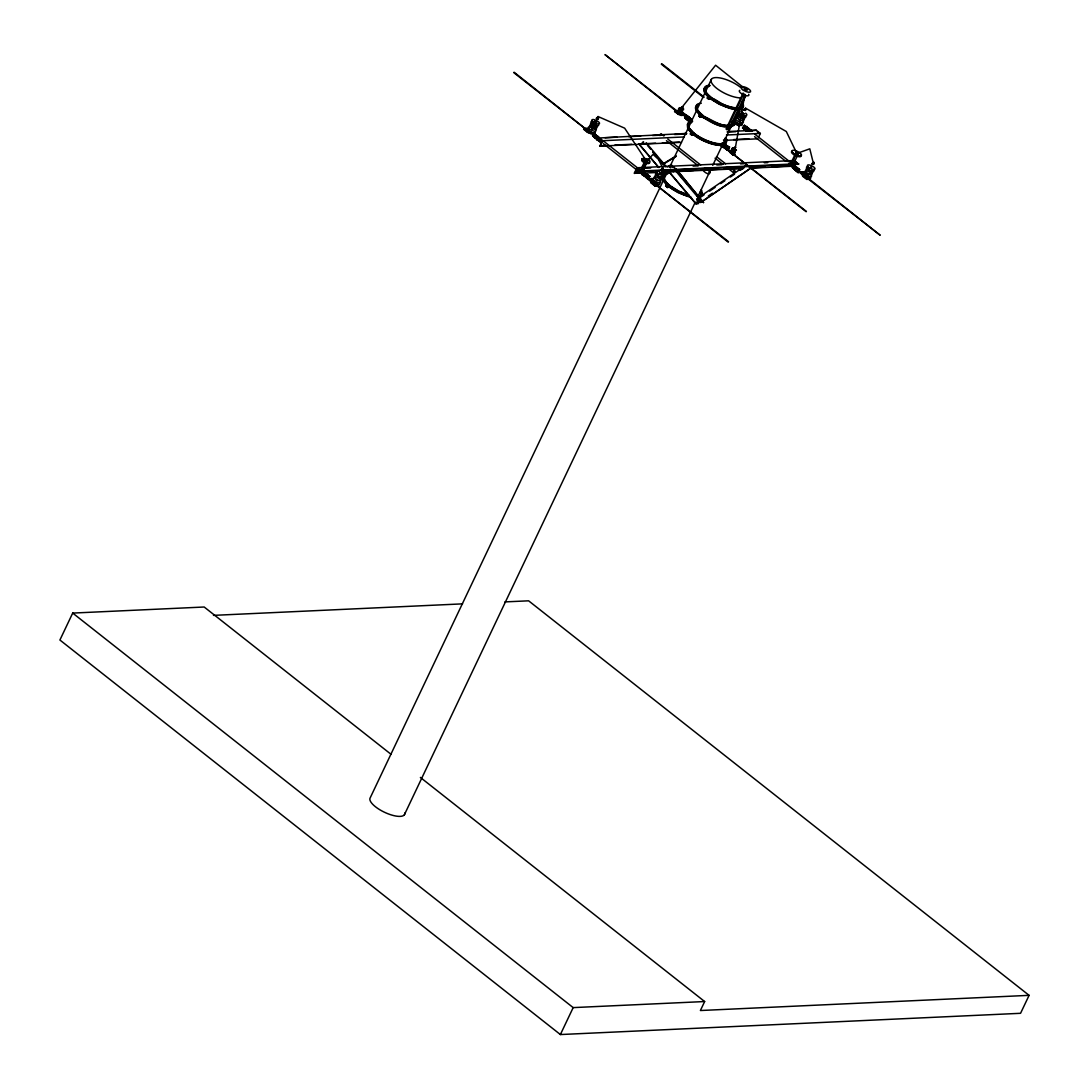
<?xml version="1.0" encoding="UTF-8"?>
<svg xmlns="http://www.w3.org/2000/svg" width="1089" height="1089" viewBox="0 0 1089 1089"><rect width="100%" height="100%" fill="white"/><g stroke="black" fill="none" stroke-linecap="round" stroke-linejoin="round"><path stroke-width="1.5" d="M637.637 171.341L638.984 171.245L638.848 172.729L639.774 171.667L637.46 170.565L639.107 171.477L638.712 172.28L637.569 170.415L639.216 171.436M642.456 170.442L641.435 170.469L641.884 171.844L637.827 170.537L639.488 173.042L642.061 173.015M638.549 171.204L638.794 172.212L639.774 171.667M745.679 126.106C745.693 130.095 741.35 128.257 744.685 125.412M745.938 126.283C740.479 136.765 750.471 119.981 745.516 130.19M746.537 130.285C749.041 126.242 745.434 127.917 746.496 130.884M747.054 130.979L748.483 128.148L748.374 129.074M747.313 131.17L748.892 128.379L747.775 130.258M790.573 164.725C788.695 164.82 789.566 165.95 790.287 164.507C790.628 166.876 790.682 163.758 790.083 164.262C791.444 165.542 788.994 164.507 788.654 163.922M790.505 164.425L789.906 165.052L789.797 164.071M791.145 164.684L790.178 165.283L790.124 164.303M793.214 168.223C794.289 165.787 792.765 164.071 794.235 164.725M639.42 171.667L638.331 171.939L637.895 170.32L639.325 171.531L637.637 170.701M639.243 171.477L637.841 170.524L637.8 171.477M721.639 145.259L721.98 144.17L721.925 146.008M724.185 146.961C726.676 141.57 720.292 146.307 724.267 147.41C727.547 144.497 724.553 144.633 722.538 146.416M643.3 171.558L641.87 174.335M642.946 174.635L644.198 172.253M645.627 176.881C651.875 172.96 641.122 179.018 645.709 173.464C646.92 176.622 640.74 174.716 645.26 172.702M643.939 175.547L645.096 172.96M645.124 175.043C645.287 170.674 644.348 180.121 646.934 174.022M645.409 176.949C647.887 169.285 641.571 178.446 646.594 175.098C643.041 179.372 646.076 172.008 645.287 174.648M645.45 177.153C650.228 173.791 644.103 175.778 647.138 177.67C651.658 172.96 644.647 180.488 646.771 175.329C645.94 171.164 644.239 181.155 648.391 175.315C649.589 179.59 643.422 176.881 647.941 174.812M646.485 177.18C649.738 172.443 644.62 178.528 646.526 177.453M647.642 178.487L647.329 176.663L648.663 175.778M648.091 179.059L648.377 177.031L649.725 176.227L647.819 178.514L648.5 175.778M662.303 173.845L662.439 171.109M662.888 171.136L662.725 174.186L665.61 172.443M601.305 142.496L602.435 142.115L601.673 142.319M594.131 133.484C595.642 134.941 593.464 139.882 598.092 136.506M593.6 136.806L594.349 133.294M595.207 137.745C597.875 134.301 593.069 134.832 594.689 137.758M596.799 135.894C596.051 139.133 592.961 136.152 596.023 135.104M597.221 139.406C602.911 135.662 589.816 141.366 597.208 135.757M598.147 140.345C607.499 138.14 590.361 142.101 599.004 137.718M725.805 148.894L726.009 146.552L727.248 146.198M725.764 148.962C732.652 141.094 723.967 155.074 726.486 145.395M644.497 172.103C638.685 181.101 643.817 163.296 643.041 174.839M643.476 171.3L642.061 172.566L641.952 174.376M642.905 174.335C643 174.363 644.688 169.843 642.728 174.839M594.648 133.702C595.492 133.28 590.932 133.593 592.933 136.248M593.573 136.806C596.772 137.078 597.317 133.443 594.199 136.942C592.539 133.212 597.657 135.009 592.988 136.166M594.199 136.942C590.891 136.057 597.099 131.919 594.989 135.689C593.151 138.276 597.602 139.065 598.841 137.146M597.766 136.601C593.981 139.446 596.513 134.233 596.99 136.874M594.73 137.663L597.738 136.193L596.976 139.555M598.787 137.255L598.732 137.051M686.723 119.218C684.886 117.476 689.65 115.407 687.622 118.102M689.636 117.653C691.066 121.6 683.838 119.94 688.017 116.945C688.289 115.802 685.648 122.036 689.446 119.245C690.617 115.951 685.158 121.818 687.322 118.456C690.685 114.917 684.858 119.491 688.289 120.607M687.976 119.858L688.098 119.15M689.745 120.566L688.139 120.784L690.63 118.538M689.541 121.247L690.685 118.932L689.296 120.321L689.664 122.254L690.834 119.94L692.4 120.375M690.331 121.941L691.052 120.348L692.128 120.348M638.753 172.171C637.637 169.557 638.1 173.301 640.427 172.607M789.743 164.984L790.097 164.194M795.133 169.544L797.012 168.142M796.78 169.244C792.669 171.98 794.044 164.684 793.01 164.956C791.798 170.469 795.896 162.601 793.582 168.223M744.753 125.534L742.453 127.971L744.454 126.814L744.549 125.371L743.174 128.448L744.195 128.652L745.529 126.065L745.516 127.236L743.379 128.216L744.549 125.371L742.943 127.781M749.205 131.211L750.525 130.163M749.355 131.211L750.593 129.577L750.062 131.333M687.758 118.184C689.528 112.916 684.613 120.879 685.457 117.449C688.983 113.365 683.974 117.748 686.696 118.606M686.914 119.763C689.391 121.669 690.848 115.38 687.935 118.524C685.839 121.737 691.597 121.002 690.222 118.606M687.717 120.008C686.397 119.109 691.12 117.013 690.195 118.252C687.254 118.32 688.384 123.602 690.889 120.974M691.011 120.634C688.507 123.847 687.499 117.884 690.44 118.796M690.943 122.186L689.46 122.063L689.364 120.716L691.188 119.123L690.127 121.764L691.134 122.839M727.384 146.225C725.696 150.704 724.144 146.43 725.015 144.565C720.768 147.573 727.806 149.411 726.349 145.218M790.151 165.106L789.171 164.017M789.266 164.262L789.756 164.48M790.165 164.208L791.267 165.827M794.82 165.242C795.583 169.666 789.484 166.467 794.044 164.643C792.179 166.848 794.249 170.143 795.705 166.508C793.854 163.881 792.792 171.776 795.991 168.536C797.461 163.908 794.031 170.633 793.704 168.427M793.391 168.455L794.929 165.419L793.268 166.086M796.617 166.848C794.589 165.446 793.364 170.987 796.113 169.775C796.372 166.808 799.952 168.523 797.243 170.238C792.356 171.817 798.074 162.411 796.93 171.136M798.986 168.958L795.596 170.333L796.413 167.611L797.516 167.72L796.753 171.041L798.877 168.945M796.113 169.734C795.446 173.069 800.578 170.211 798.591 168.672M796.903 170.442L797.57 172.116M797.352 171.98C799.095 166.467 795.896 170.646 798.468 171.654C800.646 167.066 797.692 173.859 797.761 172.266M799.598 169.571C796.658 168.645 798.564 173.981 797.924 172.498M748.238 131.211L749.463 128.856L749.368 130.299M601.455 139.61L602.612 141.202L601.591 141.175L600.692 143.108C601.468 144.306 601.278 139.147 600.093 141.148L600.42 142.074L602.122 141.965M601.496 142.7C601.4 139.46 600.284 142.577 602.326 142.019M642.102 173.219L641.435 173.845L641.067 172.743M640.972 171.232L640.631 170.197M790.315 165.719L789.933 164.507L790.491 164.984M790.805 164.412L791.077 165.188M792.193 166.74C795.283 164.521 790.982 163.01 792.819 167.883M793.268 165.582L793.758 164.276M794.044 164.97L793.323 164.357M602.775 141.039C602.135 142.414 600.162 142.169 601.114 140.944M600.42 142.074L599.018 141.107M600.91 140.576L600.951 142.455M637.392 170.823L637.991 171.654M637.936 170.551L637.855 171.477L638.345 170.66M638.481 172.062L638.821 171.3M686.546 117.626L687.486 116.006M687.186 118.279C690.875 114.658 682.531 115.516 686.002 118.892M688.997 117.149L688.861 118.279M690.617 118.796L689.16 120.593L687.581 120.144M747.408 128.91L747.898 127.685L746.605 130.694M748.048 131.333L749.463 128.856L748.374 131.129M727.153 146.389L726.594 147.505M793.2 164.915L794.099 164.548M601.632 142.4L601.114 141.216L601.673 142.836M514.103 72.214L585.474 128.842L513.749 72.623M593.396 133.348L593.015 133.865M601.809 142.019C601.114 142.536 600.747 140.644 600.733 142.06M601.795 141.597L601.332 142.55M661.309 134.451L660.397 134.097L659.975 135.594M676.351 111.228L604.98 54.586L676.8 110.847M686.288 133.294L685.185 133.144L685.498 134.328M729.97 125.725L729.086 125.766M806.132 211.715L734 154.883L734.272 153.059M728.078 242.057L656.721 185.429L728.527 241.69M791.199 165.283L791.812 164.194M808.787 178.691L880.211 235.265L808.351 179.072M592.892 135.839L594.431 135.771L595.288 134.246M595.52 134.451C594.417 139.024 590.483 133.852 594.471 133.389M595.629 136.234C597.643 133.484 592.212 135.975 593.709 136.411M596.391 135.199L595.465 137.908M599.318 137.935C595.887 142.428 595.792 135.145 596.758 136.67M597.262 135.948C593.927 139.923 599.249 137.949 597.861 140.304M595.615 138.426L597.902 136.506L597.317 139.637M598.147 136.697L597.616 137.949M599.998 139.991L600.529 138.752L598.392 140.454M685.934 118.524C685.24 114.372 687.949 116.509 686.655 118.837M688.221 117.108L688.289 120.525M689.609 118.279L687.758 119.858M744.89 94.389L735.47 147.097M638.14 170.551L637.786 171.409L638.29 170.687M637.582 170.51L639.107 171.967M638.916 171.436L638.63 172.089L638.29 171.313M638.875 171.994L638.086 171.3M639.801 170.156L638.086 170.252L637.147 171.98L638.399 171.844M743.174 128.448L744.549 125.752M744.508 125.671L743.202 127.958M747.612 127.917L746.128 130.544M747.571 131.184L748.483 128.543M749.463 129.237L748.551 131.061M600.624 141.053L598.827 141.311M668.21 186.165L668.755 184.967L663.827 179.631L663.01 177.208L663.541 175.288L665.365 174.009L668.374 173.464M638.848 172.729L638.603 171.49M639.665 172.185L639.474 171.381M700.989 195.666L700.472 191.296M637.963 170.905L638.358 171.531M646.24 176.963L645.478 175.805L647.043 174.117M647.179 177.97C649.493 172.783 647.165 178.909 648.717 179.209C647.533 175.002 651.276 177.956 646.961 178.16M598.855 141.325L599.549 138.589M796.971 168.482C799.299 167.243 797.311 171.123 795.773 170.51M799.694 169.884C796.25 173.069 800.129 172.021 799.38 169.38M645.246 173.546L644.824 172.498L642.292 174.254L641.857 172.797L643.027 171.082L642.837 172.266M644.933 172.96L644.62 173.682M598.555 138.289C594.226 140.726 598.964 133.28 594.009 136.697M594.308 134.083C594.335 132.422 591.803 135.24 592.947 135.88M596.187 138.643L597.861 136.683M733.591 124.976L733.333 120.811M793.609 165.569L793.922 164.875M797.23 168.332L796.644 167.529L794.194 169.108M793.432 164.82L793.241 164.003M789.797 164.902L789.348 164.548M725.301 137.677A20.854 7.269 25.4 0 1 717.311 143.503A20.854 7.269 25.4 0 1 694.156 133.239L691.583 133.294L691.76 135.254C693.149 131.742 690.862 135.785 694.251 133.648L697.926 136.207A21.576 7.514 25.4 0 0 719.761 144.088A21.576 7.514 25.4 0 0 725.941 137.84M723.736 143.911C719.856 149.765 727.343 140.182 722.021 146.212M683.402 114.862L682.626 115.216L683.756 113.882L681.101 111.827M793.731 167.665C791.267 168.114 796.1 166.889 794.63 165.487M792.384 167.57L795.147 165.855L794.779 169.04L796.508 167.393L795.855 166.821L793.881 168.618L795.487 166.318L794.807 166.549L794.371 168.918M797.475 169.367C794.153 171.572 798.863 169.843 797.638 168.237M797.652 168.427L796.522 170.578M798.645 169.122L796.835 171.245L797.692 171.177M798.55 168.863C794.997 174.322 802.865 167.529 796.563 171.218M797.366 171.926L799.38 169.707M798.414 172.647L798.278 171.694M649.806 179.141L650.446 179.113M749.477 131.401L750.852 129.768M687.282 115.57L686.764 117.313M688.861 118.048L689.065 117.149M691.42 120.321L692.182 120.198M749.749 131.048L750.675 130.027L749.967 131.238M600.801 141.91L601.55 142.4M723.477 143.871L721.122 145.803L723.368 143.53L722.742 142.85L721.667 143.53L721.748 146.266M721.517 146.117C723.954 144.415 721.585 141.243 721.571 146.049M723.219 147.246L724.267 147.41L724.43 143.993L724.893 145.341L722.824 146.947L724.798 145.082L723.668 144.578L723.259 147.192M722.415 146.62L720.904 145.654L722.987 144.238L722.606 143.135L721.463 144.96L722.742 142.85L722.62 146.402L721.748 146.225L724.661 144.143L723.219 145.64L723.613 147.138M724.471 147.709C722.865 147.886 723.954 139.964 722.293 146.321M723.804 147.069C728.078 143.449 724.811 148.308 725.111 147.981M724.961 148.335L726.132 145.123L723.436 147.355M725.138 148.499L726.159 148.853M724.906 148.39L726.567 145.368M727.82 146.266C730.324 148.118 723.586 150.377 727.588 148.186C729.889 144.783 724.893 147.573 727.003 149.411M728.813 147.328C726.077 151.943 728.296 149.261 727.329 145.967M601.319 142.795L602.217 140.876M603.51 141.556L601.986 141.516L600.692 143.108M691.216 120.362L691.352 119.245L690.372 119.041M391.033 754.296L204.188 607.009L72.704 613.08L59.909 640.019L560.386 1034.55L1020.556 1013.301L1029.091 995.346L528.614 600.815L504.901 601.904M586.917 129.115L587.339 128.216L584.044 128.366L583.622 129.264L587.202 132.082A2.654 0.926 25.4 0 0 590.633 133.416M587.42 128.829L585.024 129.822L588.523 132.477L590.238 132.395M587.202 132.082L588.046 130.285A2.654 0.926 25.4 0 1 588.387 128.829M587.856 132.055L588.618 129.373M597.956 118.987L596.581 118.456L597.003 117.558C602.094 119.627 592.28 118.851 598.324 117.503M598.596 117.789L596.922 118.674L598.16 118.687M597.534 117.53L598.065 116.537L597.915 117.775M591.123 133.389L591.545 132.49L589.653 131.007M594.485 133.852L594.907 132.953L591.626 133.103L591.204 134.001L584.044 128.366M686.737 133.43L598.256 138.044L601.904 140.917L600.025 146.117L681.469 142.346M600.025 146.117L602.585 140.726L684.028 136.955M641.571 173.192L634.356 173.165L636.915 167.774L792.983 160.573M634.778 173.505L637.079 168.645L640.727 171.531L798.509 164.248L794.684 160.491M645.096 160.546L647.642 160.9L645.096 160.546L640.972 169.244L643.517 169.598L646.648 163.01M640.727 171.531L641.489 171.136M641.544 169.693L645.668 160.995M646.076 162.56L642.946 169.149L643.517 169.598M642.047 174.063L644.171 171.98L643.082 172.457M645.042 173.614C645.124 170.946 642.279 176.568 644.225 175.438M643.83 175.479L644.293 172.334L643.259 172.47M681.646 114.835L678.597 114.522L674.608 111.568L675.03 110.683L677.467 110.561M676.378 111.132L675.956 112.031L680.012 114.563M647.37 177.861L646.553 177.888L647.302 178.596M677.603 113.937L677.957 111.541M648.595 178.337C646.975 179.072 650.596 174.363 648.295 179.004M682.694 106.776C680.135 107.552 682.966 106.817 682.367 107.43M682.803 106.913L681.687 107.28L682.64 107.267M651.59 179.386L652.012 178.487L648.731 178.637L648.309 179.535L655.455 185.171L658.736 185.021L658.314 185.92L655.02 186.069L651.453 183.251A2.654 0.926 25.4 0 1 651.794 181.795M681.142 114.89L681.564 113.991L683.756 113.882M681.033 115.407L681.455 114.508L685.104 114.345L684.682 115.243L681.033 115.407L675.03 110.683M651.453 183.251L652.311 181.455L648.731 178.637M662.561 170.442L661.186 169.898L661.622 168.999C666.128 169.625 659.689 171.164 661.554 169.367M663.201 169.231L661.54 170.115L662.779 170.129M662.207 168.972L662.997 168.237L662.439 169.217L662.902 168.237L658.423 159.321L653.073 154.393L646.662 160.954M662.929 168.945L661.186 169.898M655.02 186.069L655.455 185.171M667.693 171.341L370.26 797.72A19.098 6.657 25.4 0 0 385.765 812.843A19.098 6.657 25.4 0 0 404.795 813.02M669.871 166.74L711.43 79.225M692.672 121.287A21.739 7.582 25.4 0 0 687.921 123.111L688.302 127.495L693.298 132.885L690.766 132.735L690.167 134.001L693.557 134.505A20.854 7.269 25.4 0 0 716.725 144.769A20.854 7.269 25.4 0 0 724.702 138.929M714.724 101.454L710.613 98.582L707.224 98.064L707.823 96.812L710.341 96.962L707.469 94.348A21.576 7.514 25.4 0 1 709.606 85.255M668.755 184.967L666.209 184.831L665.61 186.083L669.136 186.75L673.288 189.663M698.866 116.019L699.465 114.767L701.997 114.917L701.398 116.169L699.288 116.4C708.136 117.98 715.323 126.338 725.111 126.501M690.589 134.383L691.188 133.117L693.707 133.266L692.931 134.668L691.216 134.873M707.646 98.446L708.245 97.193C716.031 97.996 721.748 105.81 729.957 106.708A20.705 7.215 25.4 0 0 742.889 106.109L742.426 101.794M666.032 186.464L666.618 185.212L669.612 185.321L669.014 186.587L669.735 185.484L678.651 191.079L688.656 194.999M699.288 116.4L699.887 115.148C710.668 117.598 722.293 129.972 734.19 123.71L733.932 119.545M699.914 116.891L700.513 115.638L702.419 115.298L701.82 116.55L699.914 116.891L702.351 116.918C711.28 122.567 723.695 130.367 734.217 125.289L733.959 120.974M708.286 98.949L708.885 97.697L710.777 97.343L709.933 98.786L708.286 98.949L710.722 98.976L719.298 104.299L729.562 108.301A21.412 7.46 25.4 0 0 742.943 107.688L742.467 103.224M691.474 197.381A21.222 7.392 25.4 0 1 688.262 196.605L677.916 192.549L669.231 187.145L667.353 187.512L666.999 185.783M700.431 117.258L700.758 115.652L702.95 115.665C711.593 121.56 722.238 127.127 732.992 125.289M708.83 99.33L709.116 97.697L711.308 97.724L719.897 103.047L730.161 107.049A21.412 7.46 25.4 0 0 743.528 106.436L743.052 101.971M667.353 187.512L667.938 186.246L669.83 185.892L678.515 191.283L688.861 195.353M668.564 186.6L669.163 185.348M669.735 185.484L666.795 187.117M710.613 98.582L711.212 97.316A20.854 7.269 25.4 0 1 710.082 85.636M691.76 135.254L693.652 134.9L694.251 133.648M702.351 116.918L702.95 115.665M710.722 98.976L711.308 97.724M669.231 187.145L669.83 185.892M743.106 93.055L726.05 128.978L726.758 129.537L728.732 129.455L745.08 95.015M726.758 129.537L743.814 93.613M404.387 814.749L695.245 202.186M698.172 196.047L710.559 169.938M712.751 165.337L745.557 96.254A19.098 6.657 25.4 0 1 743.978 97.397M738.505 124.718A2.654 0.926 25.4 0 1 734.49 123.615L735.347 121.818A2.654 0.926 25.4 0 1 734.558 120.797M745.298 110.52L743.923 109.989L744.359 109.091C748.878 109.717 742.399 111.214 744.291 109.458M745.938 109.308L744.263 110.207L745.516 110.207M744.876 109.063L745.734 108.315M745.666 109.023L743.923 109.989M736.518 123.438L738.41 124.922L738.832 124.023L736.94 122.54M738.492 125.534L738.914 124.636L742.208 124.486L741.772 125.385L738.492 125.534L734.912 122.717M731.223 152.337L729.916 152.229L733.033 155.074L728.269 150.636L730.106 150.541M731.359 152.732L729.399 150.513L732.883 154.652L735.116 154.488L733.033 155.074M730.528 153.1L731.018 152.092L728.514 150.132M735.334 148.063L734.408 147.423L735.62 147.505M735.279 146.947L735.456 147.873M734.612 147.736L735.456 147.342M732.883 154.652L733.128 154.148C736.178 154.801 728.037 152.133 731.209 151.425M758.448 137.473L760.367 133.443L756.297 130.231L745.856 131.238M788.858 165.297L789.648 163.622M795.297 153.998L791.199 162.615L791.907 163.187L793.881 163.091L797.978 154.475M792.152 166.454C789.117 166.181 790.723 162.805 792.942 164.779M790.655 165.474L791.458 163.799M791.907 163.187L796.005 154.556M803.301 172.702L803.723 171.803L800.429 171.953L800.007 172.852L807.153 178.487L810.447 178.337L810.012 179.236L806.731 179.386L803.151 176.568A2.654 0.926 25.4 0 1 803.015 175.084M803.805 172.416L801.409 173.396L803.301 174.893M803.151 176.568L804.009 174.771L800.429 171.953M813.483 164.371L812.108 163.84L812.544 162.942C816.491 164.943 808.964 163.854 813.851 162.874M814.123 163.159L812.448 164.044L813.701 164.058M813.919 162.166L813.347 163.159L809.794 148.825L797.039 153.372M810.638 177.126A4.247 1.484 25.4 0 1 807.085 177.793L806.65 178.773L804.757 177.276M806.731 179.386L807.153 178.487M560.386 1034.55L573.182 1007.611L704.651 1001.54L700.39 1010.524L1029.091 995.346M751.573 131.17L751.832 130.462L751.587 131.347M681.033 108.179L681.66 108.301M683.552 109.649L680.094 109.758L681.074 110.166M797.665 169.108L797.434 168.237M637.147 171.98L638.385 170.524M639.393 170.51L637.446 172.253M638.753 172.498L639.692 170.769M746.469 129.632C744.332 131.143 745.693 125.807 746.755 127.481C745.706 130.095 743.379 128.965 745.325 126.719C741.228 132.831 746.51 122.295 745.175 129.36M746.469 129.836L745.352 129.768L746.482 127.059L744.685 129.55L744.318 128.706M746.523 129.373C742.766 130.925 750.593 122.376 744.917 129.169M747.735 129.673L748.483 128.148L747.258 130.789M734.013 154.72L806.418 211.429M685.879 115.039L684.682 116.754L685.212 118.184L684.763 116.183L686.478 114.944L684.995 117.639M686.492 118.415L686.301 118.905M686.574 117.313C690.058 114.005 683.484 119.518 687.799 119.191M688.915 121.124L688.561 120.362C692.059 115.543 687.949 121.805 690.93 121.968M688.833 120.498C694.836 116.537 685.947 125.752 691.011 119.3M690.263 122.73L690.753 120.43L691.951 120.362M691.039 121.614L690.235 122.758M750.62 131.225L751.424 130.244L751.328 131.17M601.087 142.155L601.468 141.638M709.116 97.697L709.429 98.078M793.2 166.535L794.847 165.337M643.014 172.28L643.368 171.204M644.811 173.682L645.151 172.62M598.406 137.146C596.568 141.72 600.488 137.69 598.964 140.917M597.738 140.372L599.181 140.835L600.434 139.338M750.566 131.075L751.696 130.421L750.825 131.265M749.436 130.013L749.695 129.332M688.833 118.565L688.861 116.959M726.744 147.628L727.411 145.94M726.962 147.777C728.827 144.66 724.689 148.417 726.839 149.683M700.064 201.71C700.322 197.354 698.594 205.78 697.232 203.493L696.797 203.153M600.012 141.733L601.319 140.917M594.621 135.417L595.002 134.233L593.532 135.921M599.209 138.916L597.276 139.596M598.501 138.18L598.201 140.386M599.127 139.242L597.357 139.923M599.358 139.446L600.257 138.847M595.955 136.493L596.99 135.934M597.48 137.799L598.637 137.35M638.535 172.443L639.366 171.912M667.298 172.688L665.202 175.07L662.03 171.313M698.92 200.73L696.089 203.942L668.605 171.3L670.497 169.163M676.446 169.421L703.508 202.527L676.446 169.421L672.376 166.209M793.405 166.236L794.834 165.664M595.016 135.621L596.037 134.859M690.099 120.28L690.971 118.946L691.556 119.422M747.013 129.155L747.462 127.753M796.685 168.672L795.596 169.489M648.935 178.052L649.616 176.146M747.721 130.108L748.592 128.611M793.282 166.712L794.031 164.548M796.563 169.054L794.766 169.68M599.93 138.847L598.732 141.066M796.644 169.108L794.984 169.816M644.225 174.349L642.809 174.648M691.978 122.24L691.842 122.431M644.13 174.199L642.946 174.771M746.482 129.223L745.434 129.741M686.615 117.775L687.227 116.251M687.118 118.129L688.003 116.673M665.937 174.363L664.181 175.601L663.664 177.453L666.482 182.489L669.612 185.321M663.582 176.854L665.338 175.628M599.209 138.153L598.092 140.168M731.822 126.201L734.816 124.023L734.558 119.722M793.609 168.591C797.012 167.379 794.031 164.752 794.521 168.359M698.076 197.871L745.175 165.936M697.232 203.493L697.137 199.586L704.052 194.89M709.592 191.133L715.146 187.362M720.687 183.605L724.838 180.788M730.379 177.031L734.531 174.213M740.071 170.456L744.236 167.638M708.313 195.979L712.465 193.161M700.771 202.459L753.411 166.331L700.771 202.459L697.137 199.586M643.191 171.586L642.483 174.648L644.13 174.812M643.735 175.778L646.975 174.444M644.089 174.621L642.986 175.07L643.803 175.043M685.662 114.862L684.464 116.577L684.967 118.075M688.697 118.048L689.99 118.034M600.556 141.025L598.841 140.93M663.215 163.772L676.174 155.904M663.187 164.235L676.146 156.367M667.285 166.985L671.6 164.371M691.107 121.764L689.378 121.369M691.651 133.239L687.704 128.761L687.322 124.377A21.739 7.582 25.4 0 1 689.106 123.084M723.423 146.838L722.184 146.47L725.369 145L725.165 148.104M727.683 150.255C725.941 148.839 729.576 145.45 728.704 148.403C725.342 150.65 729.222 149.343 729.031 147.11M729.113 147.083C722.402 156.081 735.034 141.924 726.608 148.689M724.906 147.56L726.431 145.831L727.561 146.117M642.034 173.396L641.775 173.437M643.558 174.853L643.014 175.22M640.822 171.014L798.754 163.704M677.93 111.84L678.488 113.351L681.36 114.141M723.545 143.585L722.361 146.688M725.546 145.068L724.226 145.776L724.294 147.968M687.595 119.205L686.138 119.055M746.156 130.054L745.244 129.999M738.873 119.899L740.248 120.43M656.15 179.821L657.511 180.352M677.78 110.928C679.74 115.584 684.654 112.684 678.488 109.676A4.465 1.552 25.4 0 1 678.869 109.594M795.106 168.877L793.963 168.972M795.31 169.067C794.521 169.448 797.175 164.807 794.943 169.176M795.896 169.585L794.82 169.244M796.685 170.292L795.555 170.388M797.475 170.987L796.182 170.85M797.134 171.79L798.482 171.885M644.688 175.737L643.49 175.588M648.268 178.555L647.234 178.555M594.267 133.593L592.838 135.662M667.162 185.293L663.228 180.897L662.411 178.46M721.258 145.368L723.586 143.421M723.722 147.355L725.587 145.872L725.274 144.565M725.41 148.499L724.09 147.383M726.486 149.22L727.697 146.552M644.729 176.187L646.73 174.254M596.051 135.581L594.295 136.724M596.078 135.839L595.874 134.982M597.807 137.091L595.765 138.194M597.82 137.337L597.248 136.792L596.336 138.657M666.999 174.022L666.577 173.205L667.816 172.293M669.286 185.511L667.938 186.246M685.866 118.143L685.008 118.007M653.958 183.714L652.883 183.483M721.721 145.708L721.027 145.368M725.982 149.07L725.083 148.131M727.656 149.683L726.431 149.316L727.411 149.492M686.451 115.557L686.655 115.747M688.017 116.945L689.214 117.34M688.806 117.653L689.01 117.83M691.147 119.736L692.345 120.13M642.85 159.035C637.664 160.941 651.113 166.467 649.629 161.73M681.306 111.636L678.828 108.968A4.465 1.552 25.4 0 1 680.23 108.914M789.974 165.46L790.655 165.705M681.496 107.171L682.531 107.13M745.421 108.07L786.312 131.51L796.685 153.086M674.608 111.568L678.256 111.405M598.065 116.537L624.65 128.162L646.09 160.491M596.581 118.456L597.902 118.402M738.41 124.922L740.384 124.827M727.452 131.551L756.297 130.231M605.048 137.731L616.918 137.187M628.802 136.642L640.672 136.084M652.542 135.54L664.426 134.995M674.608 134.519L686.478 133.974M727.193 132.096L735.674 131.701M726.431 135.009L760.367 133.443M599.603 145.776L606.382 145.463M614.877 145.068L631.838 144.279M638.617 143.966L655.592 143.19M662.371 142.877L679.345 142.087M723.45 140.059L726.839 139.896M733.632 139.583L748.892 138.875M723.872 140.399L757.808 138.82M728.269 150.636L730.501 150.473L729.154 151.017M645.559 168.264L650.65 168.019M669.313 167.162L674.404 166.93M693.067 166.073L698.158 165.827M716.821 164.97L721.912 164.738M740.574 163.881L743.964 163.718M764.315 162.778L767.718 162.615M788.068 161.676L791.458 161.526M812.108 163.84L813.429 163.772M634.356 173.165L641.135 172.852M661.499 171.912L671.668 171.436M675.071 171.286L693.734 170.429M700.513 170.115L717.474 169.326M724.267 169.013L729.358 168.781M732.747 168.618L741.228 168.223M751.41 167.76L764.982 167.134M771.761 166.821L788.735 166.032M644.96 173.028L656.83 172.484A4.247 1.484 25.4 0 1 659.104 171.177M661.921 172.253L743.351 168.496M750.144 168.182L792.561 166.222M652.093 179.1L650.133 179.181L655.374 184.558L657.348 184.463L654.503 182.231M803.342 175.928L807.072 177.875L809.045 177.779M213.471 615.367L462.539 603.864M726.349 145.273C721.599 151.14 729.303 142.877 725.696 148.267M793.119 162.424L793.881 163.091M679.182 110.166C673.547 111.146 686.274 114.1 681.101 110.642M680.026 114.331L678.57 113.773M707.224 98.064L709.756 98.214L706.87 95.614A21.576 7.514 25.4 0 1 709.007 86.521M806.296 176.432L804.553 175.846M794.344 168.836L795.174 169.625M681.333 108.206L678.556 108.682L681.278 110.193M681.101 109.431C689.432 109.091 673.37 105.701 681.605 109.485M741.01 116.373L740.37 116.618L742.222 117.122M591.953 128.434L592.035 129.237L592.906 128.897M810.897 166.617L810.978 167.434L811.85 167.093M658.273 176.282L657.633 176.527L659.498 177.044M661.282 64.142L703.617 97.52M733.578 172.756L734.735 171.014L733.578 172.756L726.894 167.502M701.915 168.659C707.169 177.276 715.35 173.396 704.624 168.101M733.101 148.594L731.781 148.662L732.638 149.874L734.803 151.044L735.96 150.459M732.257 150.132L731.577 150.867A2.777 0.966 25.4 0 0 732.761 151.807L734.639 152.514L734.925 151.711A2.777 0.966 25.4 0 0 734.612 151.398M643.803 159.076L646.008 159.593M736.654 124.092L735.47 123.574M588.55 131.51L587.869 131.633L589.775 132.259M731.318 152.038C728.949 152.691 734.571 154.42 732.489 152.95M680.829 108.138L682.109 108.519M792.601 167.76L792.438 167.134M736.572 124.296L735.143 123.588M724.43 106.314L729.358 107.961A20.705 7.215 25.4 0 0 736.545 109.172M683.089 194.577L688.057 196.265M731.318 152.623L730.91 153.086M728.936 147.342L727.656 148.526L728.037 150.064M734.231 149.261L735.266 149.751M733.319 151.112L733.469 151.602M723.191 105.756L715.909 102.107M681.837 194.019L674.486 190.33M641.707 174.186L642.224 174.09M646.172 177.711L646.798 178.079L647.71 174.621M647.07 178.405L647.574 178.324M725.927 148.689L725.573 148.744M733.169 151.289C726.486 148.771 737.076 156.299 734.217 151.97M732.162 152.787L731.018 152.092M688.085 116.7L688.425 116.646M647.125 160.029L648.146 160.559M681.918 109.404L682.599 110.779A4.465 1.552 25.4 0 1 681.21 110.847L679.822 110.765L680.87 111.595A4.465 1.552 25.4 0 0 682.272 111.486L682.367 110.629M652.842 182.544L654.748 182.448M796.345 171.082L796.944 170.973M796.141 170.442L795.528 169.68M809.699 170.415L810.434 171.191L808.542 170.252M724.416 147.641L723.886 147.614M693.652 134.9L697.328 137.473A21.576 7.514 25.4 0 0 723.994 144.823M709.878 172.253L708.599 173.913M790.791 164.698L790.097 164.099M757.25 131.728L759.686 133.634M796.073 162.329L798.509 164.248M754.636 134.029L790.056 161.948M801.831 172.498L804.662 174.73M754.554 136.642L786.027 161.458M661.69 63.679L704.039 97.044M735.347 121.818L738.914 124.636M732.107 121.737L734.49 123.615M728.024 128.883L728.732 129.455M682.286 106.926L715.596 65.231L745.802 89.421M682.109 111.976L685.104 114.345M732.611 152.514L735.116 154.488M678.461 112.14L681.455 114.508M716.453 156.598L725.655 163.84M729.603 166.957L734.925 171.232M715.065 158.177L722.946 164.398M661.254 133.92L663.882 135.989M667.829 139.106L700.676 164.997M666.427 140.685L697.967 165.542M668.605 171.3L696.089 203.942M703.508 202.527L699.859 199.655L674.499 169.53M696.688 198.811L700.771 202.023M604.749 142.033L640.169 169.952M598.514 137.513L602.721 140.889M636.915 167.774L640.985 170.987M656.354 183.143L658.736 185.021M588.046 130.285L591.626 133.103M585.446 128.924L587.339 130.408M603.347 143.625L636.139 169.476M652.107 183.224L654.938 185.457M420.381 777.437L704.651 1001.54M72.704 613.08L573.182 1007.611M649.861 176.336L646.376 177.466M601.237 141.502L598.61 141.121M796.141 170.265L796.209 166.889M691.025 119.395L690.562 118.538M689.909 122.376L690.453 122.948M701.997 114.917L699.111 112.303A21.671 7.555 25.4 0 1 701.316 103.224M701.398 116.169L698.512 113.569A21.671 7.555 25.4 0 1 697.736 105.034M694.156 133.239L688.929 127.672L688.547 123.438A21.018 7.324 25.4 0 1 690.276 122.199M597.085 139.433C599.889 140.44 598.977 137.84 599.073 141.134M734.285 149.806L733.414 149.533M678.706 173.736L681.877 177.507M685.049 181.264L687.173 183.782M646.199 142.782L666.223 166.549M647.451 145.422L650.623 149.166M652.733 151.67L665.379 166.699M652.665 152.079L654.775 154.584M658.981 159.593L662.153 163.336M638.848 143.775L658.872 167.556M639.474 144.701L658.45 167.216M661.608 170.973L664.766 174.73M680.897 110.561L679.754 110.465M690.399 131.633L688.33 128.924L687.962 124.691A21.018 7.324 25.4 0 1 689.677 123.452M665.883 183.742L663.065 178.705M735.279 150.976L735.293 151.766L733.115 151.072A2.777 0.966 25.4 0 1 731.917 150.132L731.903 149.343L734.095 150.037A2.777 0.966 25.4 0 1 734.558 150.336M798.577 168.999L797.869 172.13M701.697 190.221L702.242 194.74A21.222 7.392 25.4 0 1 697.545 196.619M701.057 190.044L701.588 194.4A20.514 7.147 25.4 0 1 697.042 196.224M701.098 191.473L702.051 194.005M741.827 103.047L742.29 107.362A20.705 7.215 25.4 0 1 737.729 109.159M732.611 152.964L730.147 151.725M741.364 97.887A19.098 6.657 25.4 0 1 716.657 88.291A19.098 6.657 25.4 0 1 715.623 77.591A19.098 6.657 25.4 0 1 740.329 87.188M726.227 141.57A21.576 7.514 25.4 0 1 725.764 143.53M800.919 155.223A5.309 1.851 25.4 0 1 795.841 155.781A5.309 1.851 25.4 0 1 791.975 151.262M797.339 152.406A5.309 1.851 25.4 0 1 798.523 153.073M742.494 116.006A3.784 1.32 25.4 0 1 743.95 118.878A3.784 1.32 25.4 0 1 738.288 116.373A3.784 1.32 25.4 0 1 740.697 115.203M742.017 122.73A4.247 1.484 25.4 0 1 739.907 124.269A4.247 1.484 25.4 0 1 734.857 120.756M742.222 120.348A4.247 1.484 25.4 0 1 741.949 122.703A4.247 1.484 25.4 0 1 736.15 119.804A4.247 1.484 25.4 0 1 738.437 118.456M743.106 118.824A3.784 1.32 25.4 0 1 742.902 120.688A3.784 1.32 25.4 0 1 738.219 118.864A3.784 1.32 25.4 0 1 737.607 116.686M745.638 113.161A4.247 1.484 25.4 0 1 745.366 115.516A4.247 1.484 25.4 0 1 739.554 112.616A4.247 1.484 25.4 0 1 741.84 111.269M745.856 116.101A4.247 1.484 25.4 0 1 741.31 116.305A4.247 1.484 25.4 0 1 739.295 112.82M595.152 124.473A3.784 1.32 25.4 0 1 596.404 127.359A3.784 1.32 25.4 0 1 590.687 124.514A3.784 1.32 25.4 0 1 594.267 124.023M595.098 131.755A4.247 1.484 25.4 0 1 590.551 131.96A4.247 1.484 25.4 0 1 588.536 128.475M593.097 127.699A4.247 1.484 25.4 0 1 595.329 131.17A4.247 1.484 25.4 0 1 588.795 128.271A4.247 1.484 25.4 0 1 592.089 127.25M596.241 127.808A3.784 1.32 25.4 0 1 594.825 129.087A3.784 1.32 25.4 0 1 590.252 126.814A3.784 1.32 25.4 0 1 590.878 125.126M598.514 124.568A4.247 1.484 25.4 0 1 593.954 124.772A4.247 1.484 25.4 0 1 591.953 121.287M661.227 176.949A3.784 1.32 25.4 0 1 660.288 178.746A3.784 1.32 25.4 0 1 655.306 175.955A3.784 1.32 25.4 0 1 657.974 175.125M659.281 182.639A4.247 1.484 25.4 0 1 658.369 184.422A4.247 1.484 25.4 0 1 653.141 182.108A4.247 1.484 25.4 0 1 653.141 179.916M659.485 180.257A4.247 1.484 25.4 0 1 659.213 182.625A4.247 1.484 25.4 0 1 653.414 179.726A4.247 1.484 25.4 0 1 655.701 178.365M660.86 179.249A3.784 1.32 25.4 0 1 657.402 179.903A3.784 1.32 25.4 0 1 654.87 176.609M662.902 173.069A4.247 1.484 25.4 0 1 662.629 175.438A4.247 1.484 25.4 0 1 656.817 172.538M663.119 176.01A4.247 1.484 25.4 0 1 658.573 176.227A4.247 1.484 25.4 0 1 656.558 172.743M811.482 170.347A3.784 1.32 25.4 0 1 811.713 172.729A3.784 1.32 25.4 0 1 806.336 170.047A3.784 1.32 25.4 0 1 808.896 169.054M807.085 177.793A4.247 1.484 25.4 0 1 803.138 174.213A2.654 0.926 25.4 0 0 804.104 176.023A2.654 0.926 25.4 0 0 807.371 176.935M809.576 173.614A4.247 1.484 25.4 0 1 810.638 176.568A4.247 1.484 25.4 0 1 804.499 173.845A4.247 1.484 25.4 0 1 806.622 172.293M811.781 173.192A3.784 1.32 25.4 0 1 810.366 174.471A3.784 1.32 25.4 0 1 805.792 172.185A3.784 1.32 25.4 0 1 806.404 170.51M814.041 169.938A4.247 1.484 25.4 0 1 809.495 170.156A4.247 1.484 25.4 0 1 807.48 166.671M737.866 124.023A2.654 0.926 25.4 0 1 734.245 122.009M590.565 132.49A2.654 0.926 25.4 0 1 587.407 131.007A2.654 0.926 25.4 0 1 587.475 129.7M655.891 183.456A2.654 0.926 25.4 0 1 653.305 183.197A2.654 0.926 25.4 0 1 651.099 181.332M656.095 182.721A2.654 0.926 25.4 0 1 652.311 181.455M805.751 175.737A2.654 0.926 25.4 0 1 804.009 174.771M808.079 175.628A2.654 0.926 25.4 0 1 808.024 175.874M748.728 94.28A5.309 1.851 25.4 0 1 743.664 94.838A5.309 1.851 25.4 0 1 739.785 90.319M707.414 95.682A20.854 7.269 25.4 0 1 704.46 90.564M704.91 88.685A20.854 7.269 25.4 0 1 706.625 87.433M698.335 105.402A20.909 7.296 25.4 0 0 702.282 116.537L702.868 115.271A20.909 7.296 25.4 0 1 698.934 104.136M642.442 168.877L642.619 168.986A3.104 1.593 -51.8 0 0 643.082 168.958L643.272 168.741A3.104 1.593 -51.8 0 0 642.728 168.741L642.537 168.809M643.585 169.775L643.762 169.884A3.104 1.593 -51.8 0 0 644.225 169.87L644.225 169.612A3.158 1.62 -51.8 0 0 643.871 169.653L643.585 169.775M794.276 163.418L795.201 163.336L794.317 163.377M642.347 142.795C643.545 144.919 644.402 139.419 642.347 142.795M672.703 171.218C673.914 173.342 674.758 167.842 672.703 171.218M730.365 127.209L731.372 126.474L730.365 127.209M739.948 125.153L740.67 124.622L739.989 125.031M801.518 172.457L802.239 171.926L801.518 172.457M805.125 173.314L807.031 174.267L805.125 173.314M679.482 111.064L680.666 111.418L679.482 111.064M641.966 158.626C647.492 168.89 656.354 157.565 641.966 158.626M732.557 147.709L734.027 149.819L736.463 150.241L732.557 147.709M733.169 150.214L734.136 150.84L733.169 150.214M732.461 151.684L733.442 152.324L732.461 151.684M594.948 121.192L596.609 122.227L594.948 121.192M593.233 124.772L594.907 125.82L593.233 124.772M742.29 112.712L743.95 113.746L742.29 112.712M659.553 172.634L661.214 173.668L659.553 172.634M807.058 173.75L808.732 174.785L807.058 173.75M746.782 89.366L744.808 89.461L747.503 89.938L746.782 89.366M797.679 153.045L795.705 153.141L798.387 153.603L797.679 153.045M793.405 153.236A5.309 1.851 25.4 0 0 801.422 155.455A5.309 1.851 25.4 0 0 795.242 150.568A5.309 1.851 25.4 0 0 793.405 153.236M593.029 121.873A4.247 1.484 25.4 0 0 599.454 123.642A4.247 1.484 25.4 0 0 594.499 119.736A4.247 1.484 25.4 0 0 593.029 121.873M808.555 167.243A4.247 1.484 25.4 0 0 814.98 169.013A4.247 1.484 25.4 0 0 810.025 165.12A4.247 1.484 25.4 0 0 808.555 167.243M742.507 89.57A5.309 1.851 25.4 0 0 750.539 91.775A5.309 1.851 25.4 0 0 744.345 86.902A5.309 1.851 25.4 0 0 742.507 89.57"/></g></svg>
